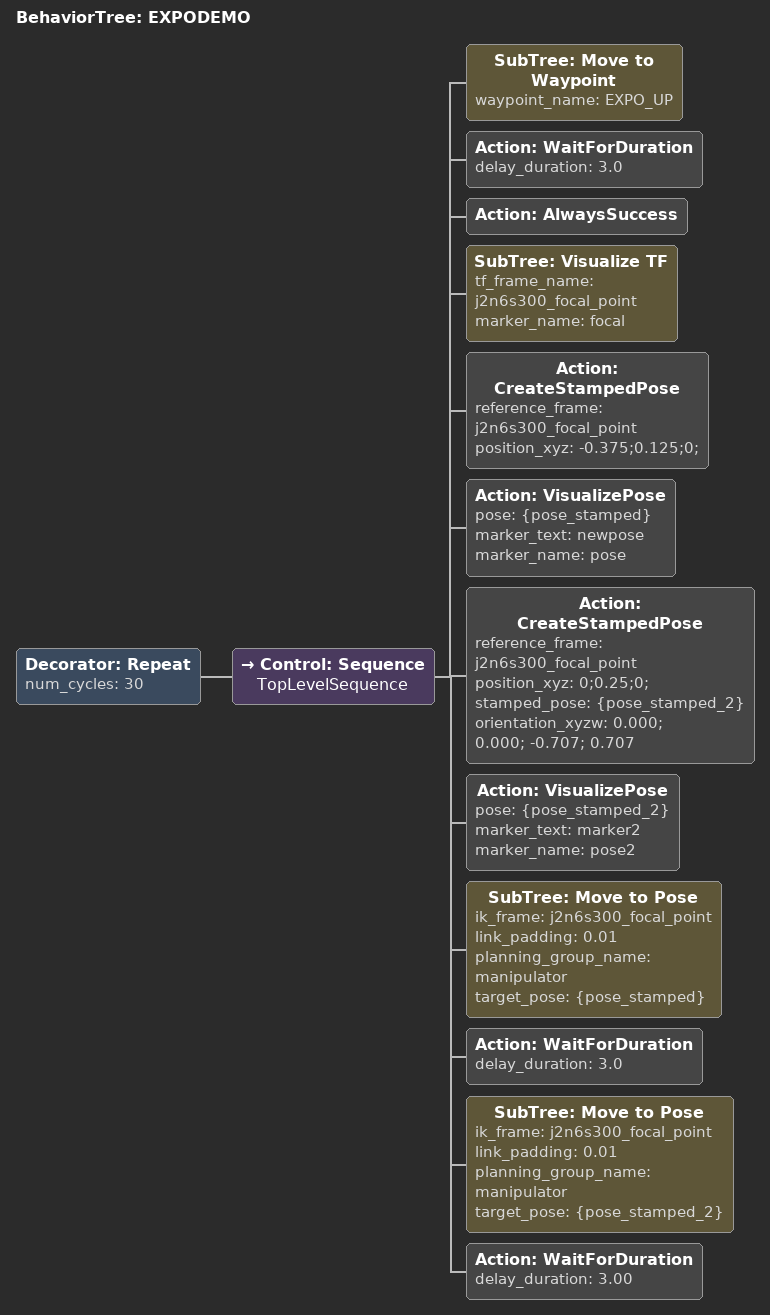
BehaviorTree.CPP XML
<?xml version="1.0" encoding="UTF-8" ?>
<root BTCPP_format="4" main_tree_to_execute="EXPODEMO">
  <BehaviorTree ID="EXPODEMO" _description="">
    <Decorator ID="Repeat" num_cycles="30">
      <Control ID="Sequence" name="TopLevelSequence">
        <SubTree
          ID="Move to Waypoint"
          waypoint_name="EXPO_UP"
        />
        <Action ID="WaitForDuration" delay_duration="3.0" />
        <Action ID="AlwaysSuccess" />
        <SubTree
          ID="Visualize TF"
          tf_frame_name="j2n6s300_focal_point"
          marker_name="focal"
        />
        <Action
          ID="CreateStampedPose"
          reference_frame="j2n6s300_focal_point"
          position_xyz="-0.375;0.125;0;"
        />
        <Action
          ID="VisualizePose"
          pose="{pose_stamped}"
          marker_text="newpose"
          marker_name="pose"
        />
        <Action
          ID="CreateStampedPose"
          reference_frame="j2n6s300_focal_point"
          position_xyz="0;0.25;0;"
          stamped_pose="{pose_stamped_2}"
          orientation_xyzw="0.000; 0.000; -0.707; 0.707"
        />
        <Action
          ID="VisualizePose"
          pose="{pose_stamped_2}"
          marker_text="marker2"
          marker_name="pose2"
        />
        <SubTree
          ID="Move to Pose"
          ik_frame="j2n6s300_focal_point"
          link_padding="0.01"
          planning_group_name="manipulator"
          target_pose="{pose_stamped}"
        />
        <Action ID="WaitForDuration" delay_duration="3.0" />
        <SubTree
          ID="Move to Pose"
          ik_frame="j2n6s300_focal_point"
          link_padding="0.01"
          planning_group_name="manipulator"
          target_pose="{pose_stamped_2}"
        />
        <Action ID="WaitForDuration" delay_duration="3.00" />
      </Control>
    </Decorator>
  </BehaviorTree>
</root>
